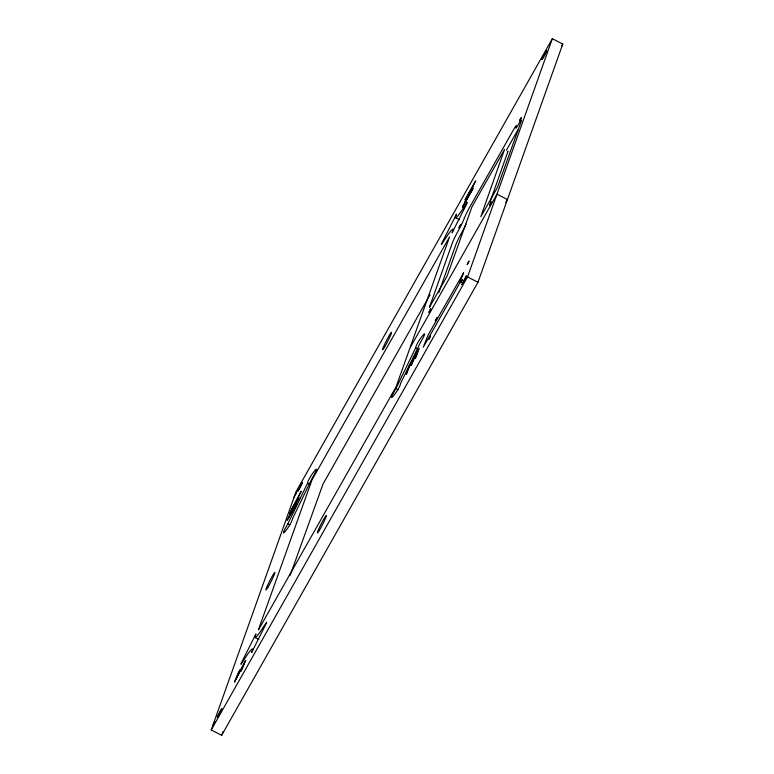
<?xml version="1.0" encoding="UTF-8"?>
<svg xmlns="http://www.w3.org/2000/svg" width="774" height="774" viewBox="0 0 774 774"><rect width="100%" height="100%" fill="white"/><g stroke="black" fill="none" stroke-linecap="round" stroke-linejoin="round"><path stroke-width="1.16" d="M211.225 729.959L296.026 491.732L552.336 38.7L562.775 44.041L477.974 282.268L221.664 735.3L211.225 729.959L467.535 276.937L552.336 38.7M214.205 723.342L214.872 721.474L212.521 726.312M295.745 494.276L296.413 492.409L294.062 497.247M221.664 735.3L222.96 731.653M290.095 575.43L323.01 484.079L430.063 294.739M438.79 292.582L455.818 244.758A9.791 0.726 -62.9 0 1 461.652 232.742A9.791 0.726 -62.9 0 0 464.739 226.898M490.077 201.908L508.025 151.211L507.551 151.733M254.656 637.292L255.971 633.935L242.359 660.87C236.099 673.748 251.405 645.816 252.904 649.202L251.589 652.559L265.201 625.624C271.451 612.747 256.155 640.679 254.656 637.292L258.826 639.43M455.199 217.494L456.515 214.137L442.902 241.072C436.642 253.949 451.948 226.018 453.448 229.404L452.132 232.761L465.745 205.826C471.995 192.949 456.699 220.88 455.199 217.494L459.369 219.632M307.588 483.199C307.907 477.906 324.093 457.715 312.203 478.08L292.408 518.841C292.088 524.133 275.912 544.316 287.793 523.95L307.588 483.199L309.677 484.263M415.686 347.855C416.006 342.563 432.192 322.381 420.311 342.747L400.516 383.498C400.197 388.79 384.01 408.972 395.891 388.606L415.686 347.855L417.776 348.919M238.344 672.741L234.483 682.117L244.391 662.825L240.869 671.281L242.194 668.813L245.687 660.338L235.77 679.62L239.863 669.936L238.789 672.403M296.5 502.365L287.164 520.263L296.123 505.567L296.655 504.087L288.828 517.051L298.358 499.327L298.996 497.556L291.285 510.201L301.25 491.267L289.592 513.462L297.477 500.546L297.148 501.146M561.585 46.13L562.775 44.041M506.389 150.282L517.013 131.493A9.791 0.726 -62.9 0 1 518.048 129.722M410.433 347.187L496.985 194.197L507.425 199.537L505.645 202.682M467.535 276.937L477.974 282.268M395.891 388.606L397.981 389.68M287.793 523.95L289.882 525.024M466.103 224.025A9.791 0.726 -62.9 0 1 465.097 226.153M429.522 307.123L447.014 276.25L471.995 206.784L504.542 149.43L480.809 216.701L497.392 187.569L521.25 121.179A9.791 0.726 -62.9 0 0 518.677 124.024A9.791 0.726 -62.9 0 1 516.103 126.868A9.791 0.726 -62.9 0 0 513.539 129.713L469.837 206.948A9.791 0.726 -62.9 0 0 464.003 218.955A9.791 0.726 -62.9 0 1 458.169 230.971A9.791 0.726 -62.9 0 0 452.335 242.978L429.522 307.123M217.291 716.947L221.732 708.674L217.291 716.947M428.941 312.241L430.683 308.923L428.941 312.241M297.564 491.422C299.954 489.497 307.036 472.275 297.564 491.422M258.632 629.194L258.497 629.842L396.094 386.816L449.597 236.854L312.009 479.88L258.632 629.194M458.982 227.846L460.714 224.624L458.982 227.846M428.786 339.225L430.518 335.993L428.786 339.225M435.307 320.9L437.039 317.737L435.307 320.9M463.578 272.912L458.808 284.764L423.223 347.284L427.983 335.229L463.578 272.912M460.714 282.781L462.455 279.627L460.714 282.781M467.244 264.456L468.976 261.225L467.244 264.456M461.797 284.668C464.197 282.742 471.279 265.53 461.797 284.668M489.478 205.207L491.209 201.975L489.478 205.207M519.489 120.908L521.221 117.677L519.489 120.908M541.994 59.395C544.383 57.47 551.465 40.248 541.994 59.395M463.036 205.894L462.513 207.364L472.614 189.485L473.108 188.101L465.174 202.14L475.652 180.903L465.551 198.783L465.058 200.166L473.001 186.108L463.036 205.894M409.175 366.141L406.253 374.345L409.843 365.492L413.277 359.426L411.11 365.512L417.554 351.88L415.241 358.372L416.431 356.263L419.256 348.319L409.175 366.141M267.775 587.485A9.791 0.726 -62.9 0 0 274.915 572.779A9.791 0.726 -62.9 0 0 268.617 583.151A9.791 0.726 -62.9 0 0 267.775 587.485M384.426 347.323A9.791 0.726 -62.9 0 0 391.567 332.617A9.791 0.726 -62.9 0 0 385.268 342.988A9.791 0.726 -62.9 0 0 384.426 347.323M319.188 530.577A9.791 0.726 -62.9 0 0 326.338 515.871A9.791 0.726 -62.9 0 0 320.039 526.243A9.791 0.726 -62.9 0 0 319.188 530.577"/></g></svg>
